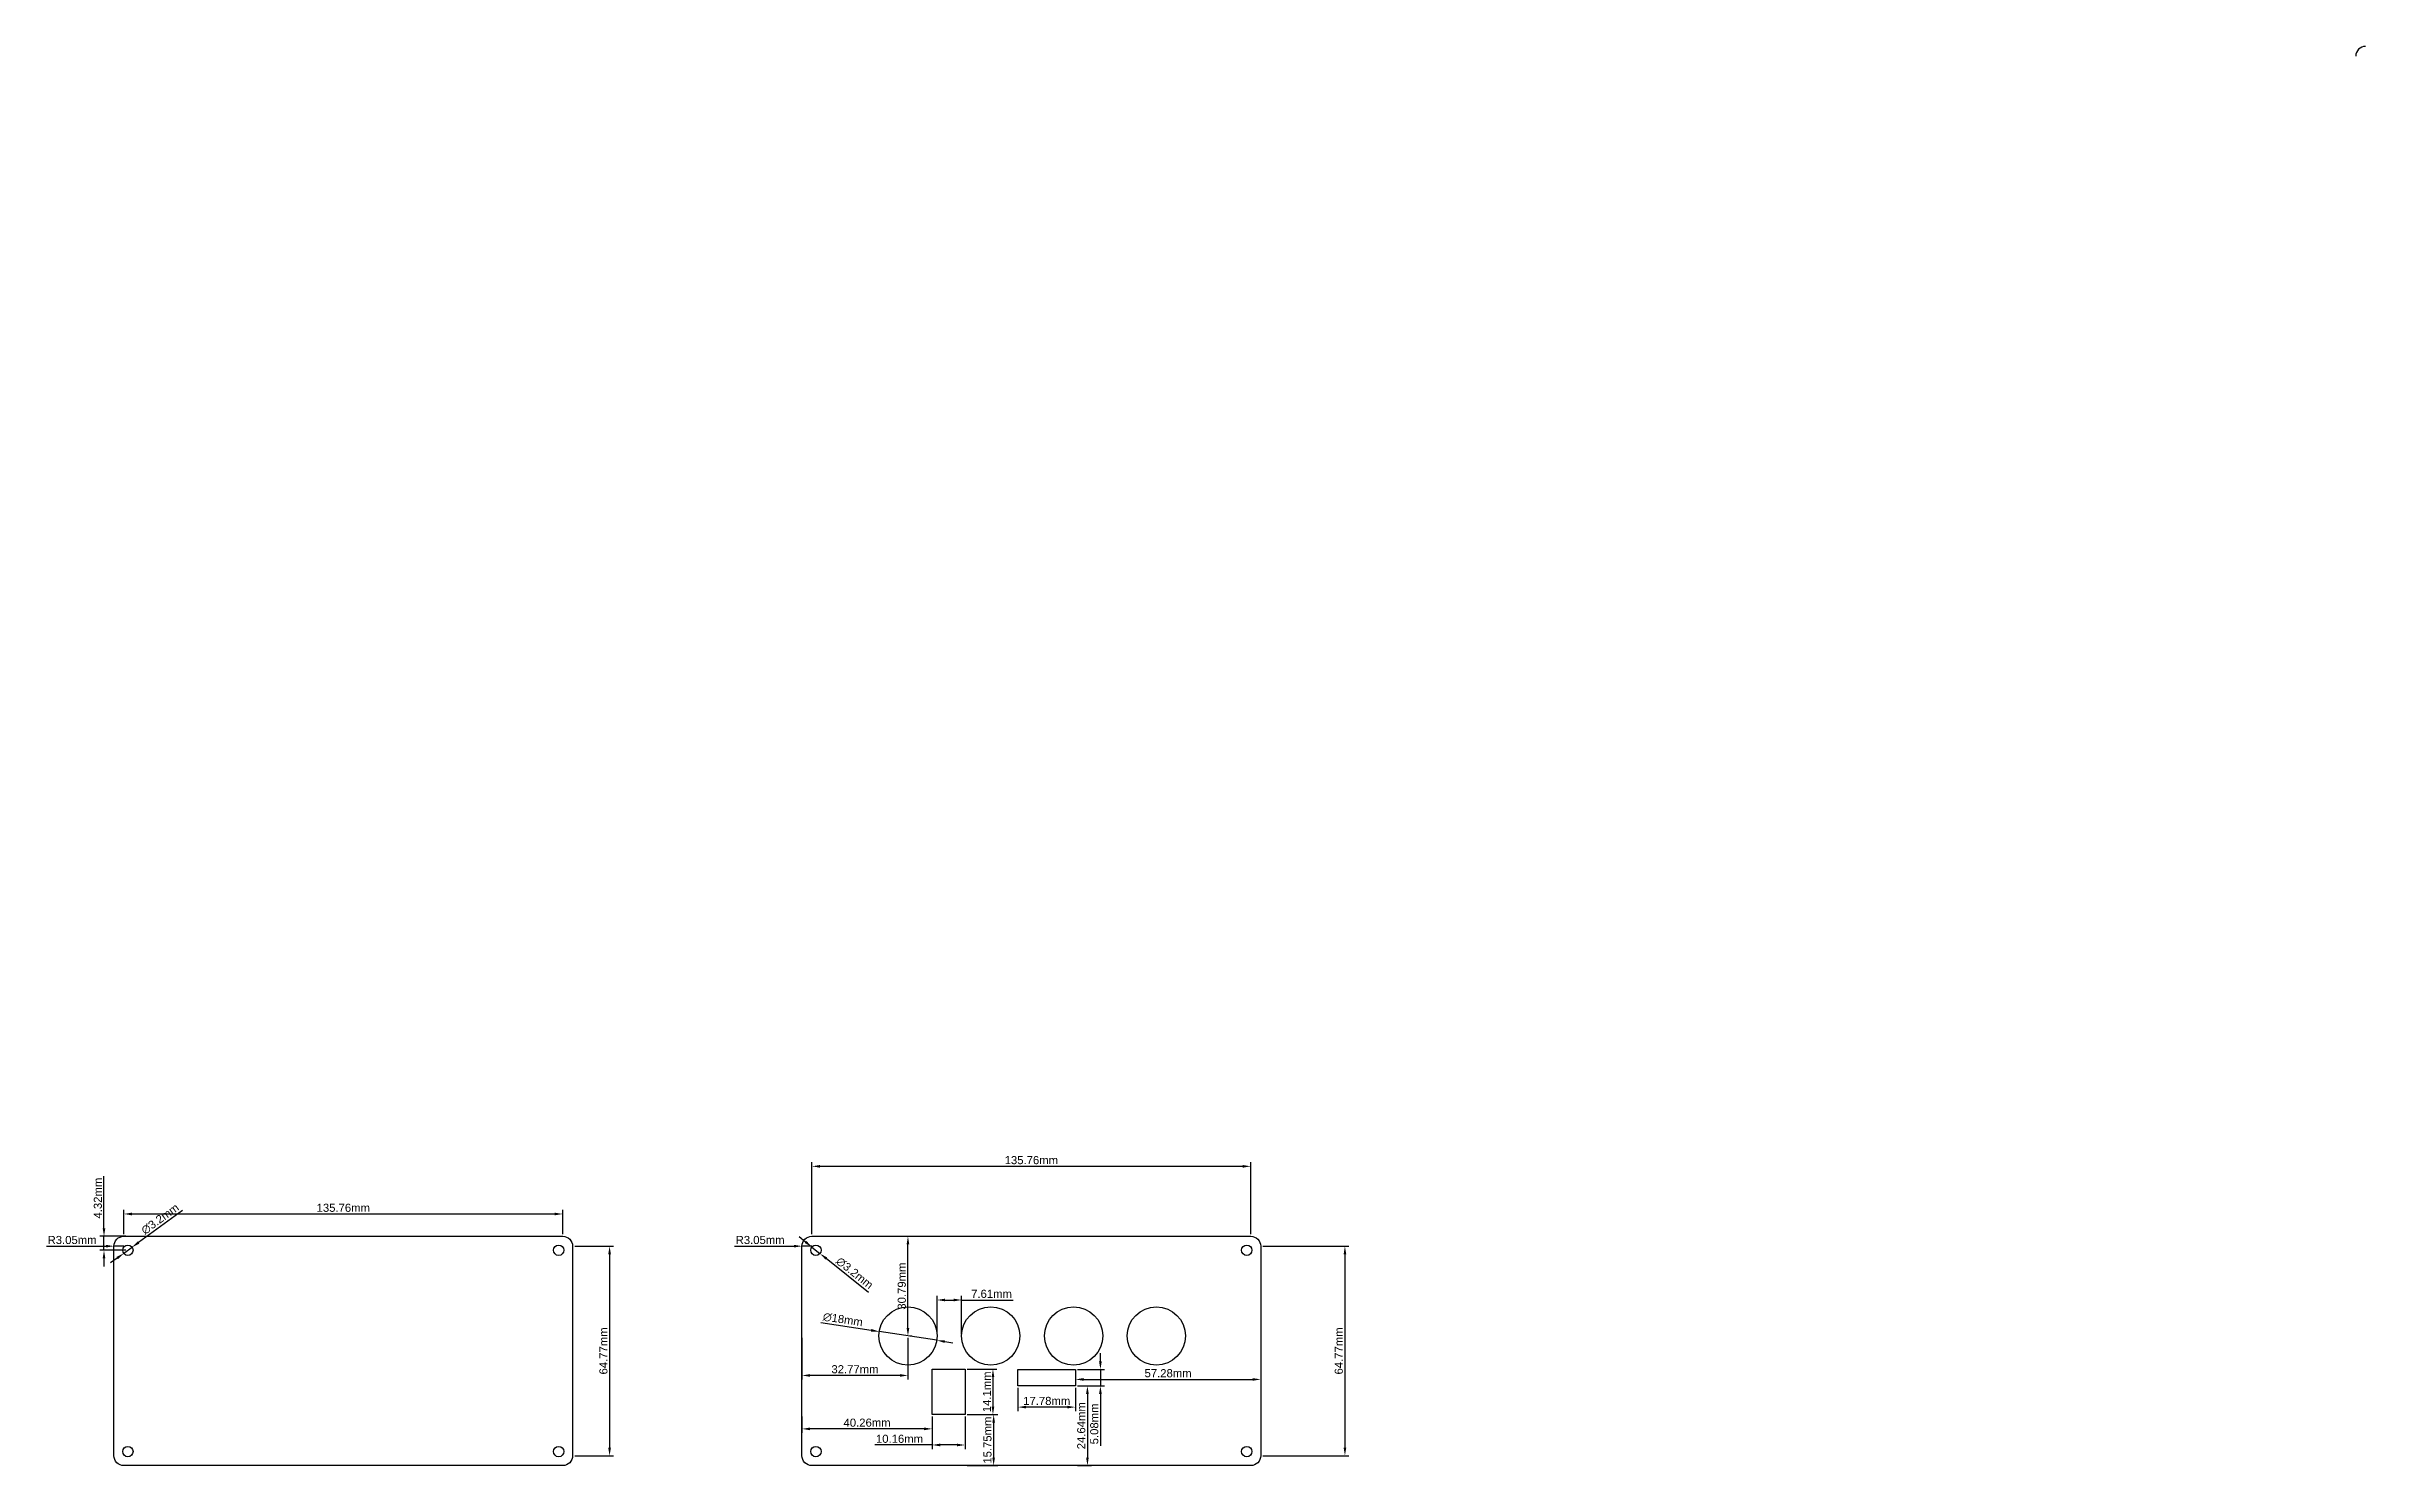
# Model space of a CAD drawing. Header units: millimetres. Extents: x 4366 to 5083, y 3559 to 3998.
import ezdxf

# ---------------------------------------------------------------- set-up
doc = ezdxf.new("R2010")
doc.units = ezdxf.units.MM
doc.styles.get("Standard").update_dxf_attribs({"font": 'arial.ttf'})
doc.dimstyles.new('ISO-25', dxfattribs={"dimtxt": 2.5, "dimasz": 2.5, "dimexe": 1.25, "dimexo": 0.625, "dimtad": 1, "dimdsep": 46, "dimtxsty": 'Standard', "dimcen": 2.5, "dimadec": 0, "dimazin": 0, "dimtfac": 1, "dimtmove": 0, "dimatfit": 3, "dimfxl": 1, "dimarcsym": 0})

# ---------------------------------------------------------------- blocks, each defined once
blk = doc.blocks.new('*D6')
at = {"color": 0, "lineweight": -2, "transparency": 16777216}
for p, q in [((4390, 3630.62), (4390, 3638.15)), ((4392.5, 3636.9), (4523.26, 3636.9)), ((4525.76, 3630.62), (4525.76, 3638.15))]:
    blk.add_line(p, q, dxfattribs=at)
at = {"color": 0, "transparency": 16777216}
for points in [[(4392.5, 3637.31), (4392.5, 3636.48), (4390, 3636.9)], [(4523.26, 3637.31), (4523.26, 3636.48), (4525.76, 3636.9)]]:
    blk.add_solid(points, dxfattribs=at)
at = {"layer": 'Defpoints', "color": 0, "transparency": 16777216}
for p in [(4525.76, 3636.9), (4390, 3630), (4525.76, 3630)]:
    blk.add_point(p, dxfattribs=at)
at = {"color": 0, "transparency": 16777216, "insert": (4457.88, 3638.8), "char_height": 2.5, "attachment_point": 5}
blk.add_mtext('135.76mm', dxfattribs=at)
blk = doc.blocks.new('*D7')
at = {"color": 0, "lineweight": -2, "transparency": 16777216}
for p, q in [((4408.16, 3637.95), (4394.59, 3628.09)), ((4387.95, 3623.27), (4385.93, 3621.8)), ((4389.98, 3624.74), (4392.56, 3626.62))]:
    blk.add_line(p, q, dxfattribs=at)
at = {"color": 0, "transparency": 16777216}
for points in [[(4387.71, 3623.61), (4388.2, 3622.94), (4389.98, 3624.74)], [(4394.34, 3628.43), (4394.83, 3627.75), (4392.56, 3626.62)]]:
    blk.add_solid(points, dxfattribs=at)
at = {"layer": 'Defpoints', "color": 0, "transparency": 16777216}
for p in [(4389.98, 3624.74), (4392.56, 3626.62)]:
    blk.add_point(p, dxfattribs=at)
at = {"color": 0, "transparency": 16777216, "insert": (4401.23, 3635.35), "char_height": 2.5, "attachment_point": 5, "rotation": 35.98821}
blk.add_mtext('∅3.2mm', dxfattribs=at)
blk = doc.blocks.new('*D9')
at = {"color": 0, "lineweight": -2, "transparency": 16777216}
for p, q in [((4366.06, 3626.95), (4384.45, 3626.95)), ((4390, 3626.95), (4386.95, 3626.95))]:
    blk.add_line(p, q, dxfattribs=at)
at = {"color": 0, "transparency": 16777216}
blk.add_solid([(4384.45, 3627.37), (4384.45, 3626.54), (4386.95, 3626.95)], dxfattribs=at)
at = {"layer": 'Defpoints', "color": 0, "transparency": 16777216}
for p in [(4386.95, 3626.95), (4390, 3626.95)]:
    blk.add_point(p, dxfattribs=at)
at = {"color": 0, "transparency": 16777216, "insert": (4374.01, 3628.85), "char_height": 2.5, "attachment_point": 5}
blk.add_mtext('R3.05mm', dxfattribs=at)
blk = doc.blocks.new('*D10')
at = {"color": 0, "lineweight": -2, "transparency": 16777216}
for p, q in [((4383.88, 3632.5), (4383.88, 3648.6)), ((4390.65, 3630), (4382.63, 3630)), ((4383.88, 3625.68), (4383.88, 3630)), ((4390.65, 3625.68), (4382.63, 3625.68)), ((4383.88, 3623.18), (4383.88, 3620.68))]:
    blk.add_line(p, q, dxfattribs=at)
at = {"color": 0, "transparency": 16777216}
for points in [[(4383.46, 3632.5), (4384.3, 3632.5), (4383.88, 3630)], [(4383.46, 3623.18), (4384.3, 3623.18), (4383.88, 3625.68)]]:
    blk.add_solid(points, dxfattribs=at)
at = {"layer": 'Defpoints', "color": 0, "transparency": 16777216}
for p in [(4383.88, 3630), (4391.27, 3630), (4391.27, 3625.68)]:
    blk.add_point(p, dxfattribs=at)
at = {"color": 0, "transparency": 16777216, "insert": (4381.98, 3641.8), "char_height": 2.5, "attachment_point": 5, "rotation": 90}
blk.add_mtext('4.32mm', dxfattribs=at)
blk = doc.blocks.new('*D11')
at = {"color": 0, "lineweight": -2, "transparency": 16777216}
for p, q in [((4529.44, 3626.95), (4541.49, 3626.95)), ((4540.24, 3624.45), (4540.24, 3564.68)), ((4529.44, 3562.18), (4541.49, 3562.18))]:
    blk.add_line(p, q, dxfattribs=at)
at = {"color": 0, "transparency": 16777216}
for points in [[(4539.82, 3624.45), (4540.66, 3624.45), (4540.24, 3626.95)], [(4539.82, 3564.68), (4540.66, 3564.68), (4540.24, 3562.18)]]:
    blk.add_solid(points, dxfattribs=at)
at = {"layer": 'Defpoints', "color": 0, "transparency": 16777216}
for p in [(4528.81, 3626.95), (4528.81, 3562.18), (4540.24, 3562.18)]:
    blk.add_point(p, dxfattribs=at)
at = {"color": 0, "transparency": 16777216, "insert": (4538.34, 3594.57), "char_height": 2.5, "attachment_point": 5, "rotation": 90}
blk.add_mtext('64.77mm', dxfattribs=at)
blk = doc.blocks.new('*U12')
blk.add_lwpolyline([(-67.882, 35.433), (67.882, 35.433, -0.4142136), (70.93, 32.385), (70.93, -32.385, -0.4142136), (67.882, -35.433), (-67.882, -35.433, -0.4142136), (-70.93, -32.385), (-70.93, 32.385, -0.4142136)], format="xyb", close=True)
for centre in [(-66.612, 31.115), (66.612, 31.115), (-66.612, -31.115), (66.612, -31.115)]:
    blk.add_circle(centre, 1.6)
blk = doc.blocks.new('*U13')
at = {"color": 0, "linetype": 'ByBlock', "lineweight": -2, "transparency": 16777216}
for p in [(0, 0), (212.79, 0)]:
    blk.add_blockref('*U12', p, dxfattribs=at)
blk = doc.blocks.new('*D14')
at = {"color": 0, "lineweight": -2, "transparency": 16777216}
for p, q in [((4742.23, 3626.95), (4768.9, 3626.95)), ((4767.65, 3624.45), (4767.65, 3564.68)), ((4742.23, 3562.18), (4768.9, 3562.18))]:
    blk.add_line(p, q, dxfattribs=at)
at = {"color": 0, "transparency": 16777216}
for points in [[(4767.24, 3624.45), (4768.07, 3624.45), (4767.65, 3626.95)], [(4767.24, 3564.68), (4768.07, 3564.68), (4767.65, 3562.18)]]:
    blk.add_solid(points, dxfattribs=at)
at = {"layer": 'Defpoints', "color": 0, "transparency": 16777216}
for p in [(4741.6, 3626.95), (4741.6, 3562.18), (4767.65, 3562.18)]:
    blk.add_point(p, dxfattribs=at)
at = {"color": 0, "transparency": 16777216, "insert": (4765.75, 3594.57), "char_height": 2.5, "attachment_point": 5, "rotation": 90}
blk.add_mtext('64.77mm', dxfattribs=at)
blk = doc.blocks.new('*D15')
at = {"color": 0, "lineweight": -2, "transparency": 16777216}
for p, q in [((4602.79, 3630.62), (4602.79, 3652.88)), ((4605.29, 3651.63), (4736.05, 3651.63)), ((4738.55, 3630.62), (4738.55, 3652.88))]:
    blk.add_line(p, q, dxfattribs=at)
at = {"color": 0, "transparency": 16777216}
for points in [[(4605.29, 3652.04), (4605.29, 3651.21), (4602.79, 3651.63)], [(4736.05, 3652.04), (4736.05, 3651.21), (4738.55, 3651.63)]]:
    blk.add_solid(points, dxfattribs=at)
at = {"layer": 'Defpoints', "color": 0, "transparency": 16777216}
for p in [(4738.55, 3651.63), (4602.79, 3630), (4738.55, 3630)]:
    blk.add_point(p, dxfattribs=at)
at = {"color": 0, "transparency": 16777216, "insert": (4670.67, 3653.53), "char_height": 2.5, "attachment_point": 5}
blk.add_mtext('135.76mm', dxfattribs=at)
blk = doc.blocks.new('*D16')
at = {"color": 0, "lineweight": -2, "transparency": 16777216}
for p, q in [((4600.86, 3628.24), (4598.91, 3629.8)), ((4602.81, 3626.68), (4605.31, 3624.68)), ((4620.36, 3612.64), (4607.26, 3623.12))]:
    blk.add_line(p, q, dxfattribs=at)
at = {"color": 0, "transparency": 16777216}
for points in [[(4601.12, 3628.57), (4600.6, 3627.92), (4602.81, 3626.68)], [(4607.52, 3623.45), (4607, 3622.8), (4605.31, 3624.68)]]:
    blk.add_solid(points, dxfattribs=at)
at = {"layer": 'Defpoints', "color": 0, "transparency": 16777216}
for p in [(4602.81, 3626.68), (4605.31, 3624.68)]:
    blk.add_point(p, dxfattribs=at)
at = {"color": 0, "transparency": 16777216, "insert": (4616.02, 3618.64), "char_height": 2.5, "attachment_point": 5, "rotation": 321.34734}
blk.add_mtext('∅3.2mm', dxfattribs=at)
blk = doc.blocks.new('*D17')
at = {"color": 0, "lineweight": -2, "transparency": 16777216}
for p, q in [((4578.85, 3626.95), (4597.24, 3626.95)), ((4602.79, 3626.95), (4599.74, 3626.95))]:
    blk.add_line(p, q, dxfattribs=at)
at = {"color": 0, "transparency": 16777216}
blk.add_solid([(4597.24, 3627.37), (4597.24, 3626.54), (4599.74, 3626.95)], dxfattribs=at)
at = {"layer": 'Defpoints', "color": 0, "transparency": 16777216}
for p in [(4599.74, 3626.95), (4602.79, 3626.95)]:
    blk.add_point(p, dxfattribs=at)
at = {"color": 0, "transparency": 16777216, "insert": (4586.8, 3628.85), "char_height": 2.5, "attachment_point": 5}
blk.add_mtext('R3.05mm', dxfattribs=at)
blk = doc.blocks.new('*D18')
at = {"color": 0, "lineweight": -2, "transparency": 16777216}
for p, q in [((4605.52, 3603.33), (4621.14, 3600.94)), ((4641.41, 3597.85), (4623.61, 3600.57)), ((4643.88, 3597.48), (4646.35, 3597.1))]:
    blk.add_line(p, q, dxfattribs=at)
at = {"color": 0, "transparency": 16777216}
for points in [[(4621.2, 3601.36), (4621.08, 3600.53), (4623.61, 3600.57)], [(4643.94, 3597.89), (4643.81, 3597.06), (4641.41, 3597.85)]]:
    blk.add_solid(points, dxfattribs=at)
at = {"layer": 'Defpoints', "color": 0, "transparency": 16777216}
for p in [(4623.61, 3600.57), (4641.41, 3597.85)]:
    blk.add_point(p, dxfattribs=at)
at = {"color": 0, "transparency": 16777216, "insert": (4612.39, 3604.27), "char_height": 2.5, "attachment_point": 5, "rotation": 351.32606}
blk.add_mtext('∅18mm', dxfattribs=at)
blk = doc.blocks.new('*D19')
at = {"color": 0, "lineweight": -2, "transparency": 16777216}
for p, q in [((4641.51, 3599.84), (4641.51, 3611.56)), ((4644.01, 3610.31), (4646.62, 3610.31)), ((4649.12, 3599.84), (4649.12, 3611.56)), ((4649.12, 3610.31), (4665.1, 3610.31))]:
    blk.add_line(p, q, dxfattribs=at)
at = {"color": 0, "transparency": 16777216}
for points in [[(4644.01, 3610.73), (4644.01, 3609.89), (4641.51, 3610.31)], [(4646.62, 3610.73), (4646.62, 3609.89), (4649.12, 3610.31)]]:
    blk.add_solid(points, dxfattribs=at)
at = {"layer": 'Defpoints', "color": 0, "transparency": 16777216}
for p in [(4649.12, 3610.31), (4641.51, 3599.21), (4649.12, 3599.21)]:
    blk.add_point(p, dxfattribs=at)
at = {"color": 0, "transparency": 16777216, "insert": (4658.36, 3612.21), "char_height": 2.5, "attachment_point": 5}
blk.add_mtext('7.61mm', dxfattribs=at)
blk = doc.blocks.new('*D20')
at = {"color": 0, "lineweight": -2, "transparency": 16777216}
for p, q in [((4599.74, 3574.26), (4599.74, 3569.23)), ((4640, 3574.26), (4640, 3569.23)), ((4637.5, 3570.48), (4602.24, 3570.48))]:
    blk.add_line(p, q, dxfattribs=at)
at = {"color": 0, "transparency": 16777216}
for points in [[(4602.24, 3570.9), (4602.24, 3570.07), (4599.74, 3570.48)], [(4637.5, 3570.9), (4637.5, 3570.07), (4640, 3570.48)]]:
    blk.add_solid(points, dxfattribs=at)
at = {"layer": 'Defpoints', "color": 0, "transparency": 16777216}
for p in [(4599.74, 3574.88), (4640, 3574.88), (4599.74, 3570.48)]:
    blk.add_point(p, dxfattribs=at)
at = {"color": 0, "transparency": 16777216, "insert": (4619.87, 3572.39), "char_height": 2.5, "attachment_point": 5}
blk.add_mtext('40.26mm', dxfattribs=at)
blk = doc.blocks.new('*D21')
at = {"color": 0, "lineweight": -2, "transparency": 16777216}
for p, q in [((4640, 3574.26), (4640, 3564.25)), ((4650.16, 3574.26), (4650.16, 3564.25)), ((4640, 3565.5), (4622.3, 3565.5)), ((4647.66, 3565.5), (4642.5, 3565.5))]:
    blk.add_line(p, q, dxfattribs=at)
at = {"color": 0, "transparency": 16777216}
for points in [[(4642.5, 3565.92), (4642.5, 3565.09), (4640, 3565.5)], [(4647.66, 3565.92), (4647.66, 3565.09), (4650.16, 3565.5)]]:
    blk.add_solid(points, dxfattribs=at)
at = {"layer": 'Defpoints', "color": 0, "transparency": 16777216}
for p in [(4640, 3574.88), (4650.16, 3574.88), (4640, 3565.5)]:
    blk.add_point(p, dxfattribs=at)
at = {"color": 0, "transparency": 16777216, "insert": (4629.9, 3567.4), "char_height": 2.5, "attachment_point": 5}
blk.add_mtext('10.16mm', dxfattribs=at)
blk = doc.blocks.new('*D22')
at = {"color": 0, "lineweight": -2, "transparency": 16777216}
for p, q in [((4650.79, 3588.98), (4660.05, 3588.98)), ((4658.8, 3586.48), (4658.8, 3577.38)), ((4650.79, 3574.88), (4660.05, 3574.88))]:
    blk.add_line(p, q, dxfattribs=at)
at = {"color": 0, "transparency": 16777216}
for points in [[(4658.39, 3586.48), (4659.22, 3586.48), (4658.8, 3588.98)], [(4658.39, 3577.38), (4659.22, 3577.38), (4658.8, 3574.88)]]:
    blk.add_solid(points, dxfattribs=at)
at = {"layer": 'Defpoints', "color": 0, "transparency": 16777216}
for p in [(4650.16, 3588.98), (4650.16, 3574.88), (4658.8, 3574.88)]:
    blk.add_point(p, dxfattribs=at)
at = {"color": 0, "transparency": 16777216, "insert": (4656.92, 3581.93), "char_height": 2.5, "attachment_point": 5, "rotation": 90}
blk.add_mtext('14.1mm', dxfattribs=at)
blk = doc.blocks.new('*D23')
at = {"color": 0, "lineweight": -2, "transparency": 16777216}
for p, q in [((4666.54, 3583.15), (4666.54, 3575.96)), ((4684.32, 3583.15), (4684.32, 3575.96)), ((4681.82, 3577.21), (4669.04, 3577.21))]:
    blk.add_line(p, q, dxfattribs=at)
at = {"color": 0, "transparency": 16777216}
for points in [[(4669.04, 3577.62), (4669.04, 3576.79), (4666.54, 3577.21)], [(4681.82, 3577.62), (4681.82, 3576.79), (4684.32, 3577.21)]]:
    blk.add_solid(points, dxfattribs=at)
at = {"layer": 'Defpoints', "color": 0, "transparency": 16777216}
for p in [(4666.54, 3583.77), (4684.32, 3583.77), (4666.54, 3577.21)]:
    blk.add_point(p, dxfattribs=at)
at = {"color": 0, "transparency": 16777216, "insert": (4675.43, 3579.11), "char_height": 2.5, "attachment_point": 5}
blk.add_mtext('17.78mm', dxfattribs=at)
blk = doc.blocks.new('*D24')
at = {"color": 0, "lineweight": -2, "transparency": 16777216}
for p, q in [((4692.04, 3591.35), (4692.04, 3593.85)), ((4684.95, 3588.85), (4693.29, 3588.85)), ((4692.04, 3588.85), (4692.04, 3583.77)), ((4684.95, 3583.77), (4693.29, 3583.77)), ((4692.04, 3581.27), (4692.04, 3565.28))]:
    blk.add_line(p, q, dxfattribs=at)
at = {"color": 0, "transparency": 16777216}
for points in [[(4691.62, 3591.35), (4692.46, 3591.35), (4692.04, 3588.85)], [(4691.62, 3581.27), (4692.46, 3581.27), (4692.04, 3583.77)]]:
    blk.add_solid(points, dxfattribs=at)
at = {"layer": 'Defpoints', "color": 0, "transparency": 16777216}
for p in [(4684.32, 3588.85), (4684.32, 3583.77), (4692.04, 3583.77)]:
    blk.add_point(p, dxfattribs=at)
at = {"color": 0, "transparency": 16777216, "insert": (4690.14, 3572.02), "char_height": 2.5, "attachment_point": 5, "rotation": 90}
blk.add_mtext('5.08mm', dxfattribs=at)
blk = doc.blocks.new('*D25')
at = {"color": 0, "lineweight": -2, "transparency": 16777216}
for p, q in [((4650.79, 3574.88), (4660.26, 3574.88)), ((4659.01, 3572.38), (4659.01, 3561.63)), ((4650.79, 3559.13), (4660.26, 3559.13))]:
    blk.add_line(p, q, dxfattribs=at)
at = {"color": 0, "transparency": 16777216}
for points in [[(4658.6, 3572.38), (4659.43, 3572.38), (4659.01, 3574.88)], [(4658.6, 3561.63), (4659.43, 3561.63), (4659.01, 3559.13)]]:
    blk.add_solid(points, dxfattribs=at)
at = {"layer": 'Defpoints', "color": 0, "transparency": 16777216}
for p in [(4650.16, 3574.88), (4650.16, 3559.13), (4659.01, 3559.13)]:
    blk.add_point(p, dxfattribs=at)
at = {"color": 0, "transparency": 16777216, "insert": (4657.11, 3567.01), "char_height": 2.5, "attachment_point": 5, "rotation": 90}
blk.add_mtext('15.75mm', dxfattribs=at)
blk = doc.blocks.new('*D26')
at = {"color": 0, "lineweight": -2, "transparency": 16777216}
for p, q in [((4684.95, 3583.77), (4689.27, 3583.77)), ((4688.02, 3581.27), (4688.02, 3561.63)), ((4684.95, 3559.13), (4689.27, 3559.13))]:
    blk.add_line(p, q, dxfattribs=at)
at = {"color": 0, "transparency": 16777216}
for points in [[(4687.6, 3581.27), (4688.43, 3581.27), (4688.02, 3583.77)], [(4687.6, 3561.63), (4688.43, 3561.63), (4688.02, 3559.13)]]:
    blk.add_solid(points, dxfattribs=at)
at = {"layer": 'Defpoints', "color": 0, "transparency": 16777216}
for p in [(4684.32, 3583.77), (4684.32, 3559.13), (4688.02, 3559.13)]:
    blk.add_point(p, dxfattribs=at)
at = {"color": 0, "transparency": 16777216, "insert": (4686.12, 3571.45), "char_height": 2.5, "attachment_point": 5, "rotation": 90}
blk.add_mtext('24.64mm', dxfattribs=at)
blk = doc.blocks.new('*D27')
at = {"color": 0, "lineweight": -2, "transparency": 16777216}
for p, q in [((4633.13, 3630), (4633.76, 3630)), ((4632.51, 3601.71), (4632.51, 3627.5)), ((4633.13, 3599.21), (4633.76, 3599.21))]:
    blk.add_line(p, q, dxfattribs=at)
at = {"color": 0, "transparency": 16777216}
for points in [[(4632.09, 3627.5), (4632.93, 3627.5), (4632.51, 3630)], [(4632.09, 3601.71), (4632.93, 3601.71), (4632.51, 3599.21)]]:
    blk.add_solid(points, dxfattribs=at)
at = {"layer": 'Defpoints', "color": 0, "transparency": 16777216}
for p in [(4632.51, 3630), (4632.51, 3630), (4632.51, 3599.21)]:
    blk.add_point(p, dxfattribs=at)
at = {"color": 0, "transparency": 16777216, "insert": (4630.61, 3614.61), "char_height": 2.5, "attachment_point": 5, "rotation": 90}
blk.add_mtext('30.79mm', dxfattribs=at)
blk = doc.blocks.new('*D28')
at = {"color": 0, "lineweight": -2, "transparency": 16777216}
for p, q in [((4599.74, 3598.59), (4599.74, 3585.75)), ((4632.51, 3598.59), (4632.51, 3585.75)), ((4630.01, 3587), (4602.24, 3587))]:
    blk.add_line(p, q, dxfattribs=at)
at = {"color": 0, "transparency": 16777216}
for points in [[(4602.24, 3587.42), (4602.24, 3586.58), (4599.74, 3587)], [(4630.01, 3587.42), (4630.01, 3586.58), (4632.51, 3587)]]:
    blk.add_solid(points, dxfattribs=at)
at = {"layer": 'Defpoints', "color": 0, "transparency": 16777216}
for p in [(4599.74, 3599.21), (4632.51, 3599.21), (4599.74, 3587)]:
    blk.add_point(p, dxfattribs=at)
at = {"color": 0, "transparency": 16777216, "insert": (4616.13, 3588.9), "char_height": 2.5, "attachment_point": 5}
blk.add_mtext('32.77mm', dxfattribs=at)
blk = doc.blocks.new('*D29')
at = {"color": 0, "lineweight": -2, "transparency": 16777216}
for p, q in [((4684.32, 3588.23), (4684.32, 3584.52)), ((4741.6, 3588.23), (4741.6, 3584.52)), ((4686.82, 3585.77), (4739.1, 3585.77))]:
    blk.add_line(p, q, dxfattribs=at)
at = {"color": 0, "transparency": 16777216}
for points in [[(4686.82, 3586.18), (4686.82, 3585.35), (4684.32, 3585.77)], [(4739.1, 3586.18), (4739.1, 3585.35), (4741.6, 3585.77)]]:
    blk.add_solid(points, dxfattribs=at)
at = {"layer": 'Defpoints', "color": 0, "transparency": 16777216}
for p in [(4684.32, 3588.85), (4741.6, 3588.85), (4741.6, 3585.77)]:
    blk.add_point(p, dxfattribs=at)
at = {"color": 0, "transparency": 16777216, "insert": (4712.96, 3587.67), "char_height": 2.5, "attachment_point": 5}
blk.add_mtext('57.28mm', dxfattribs=at)

msp = doc.modelspace()

# ---------------------------------------------------------------- linework, layer by layer
for points in [[(4640.001, 3588.979), (4650.161, 3588.979), (4650.161, 3574.882), (4640.001, 3574.882)], [(4666.544, 3588.852), (4684.324, 3588.852), (4684.324, 3583.772), (4666.544, 3583.772)]]:
    msp.add_lwpolyline(points, close=True)
for centre in [(4632.509, 3599.21), (4658.121, 3599.21), (4683.732, 3599.21), (4709.344, 3599.21)]:
    msp.add_circle(centre, 9)
msp.add_arc((5083.308, 3994.725), 3.048, 90, 180)

# ---------------------------------------------------------------- block references
msp.add_blockref('*U13', (4457.882, 3594.567))

# ---------------------------------------------------------------- dimensions: what is measured, and where the dimension line sits
for base, p1, p2, picture, middle in [((4738.554, 3651.626), (4602.79, 3630), (4738.554, 3630), '*D15', (4670.672, 3653.528)), ((4525.764, 3636.898), (4390, 3630), (4525.764, 3630), '*D6', (4457.882, 3638.8)), ((4649.121, 3610.31), (4641.509, 3599.21), (4649.121, 3599.21), '*D19', (4658.359, 3612.211)), ((4599.742, 3587.001), (4632.509, 3599.21), (4599.742, 3599.21), '*D28', (4616.126, 3588.903)), ((4741.602, 3585.766), (4684.324, 3588.852), (4741.602, 3588.852), '*D29', (4712.963, 3587.667)), ((4666.544, 3577.208), (4684.324, 3583.772), (4666.544, 3583.772), '*D23', (4675.434, 3579.109)), ((4599.742, 3570.484), (4640.001, 3574.882), (4599.742, 3574.882), '*D20', (4619.872, 3572.385)), ((4640.001, 3565.503), (4650.161, 3574.882), (4640.001, 3574.882), '*D21', (4629.9, 3567.405))]:
    dim = msp.add_linear_dim(base=base, p1=p1, p2=p2, dimstyle='ISO-25', override={"dimpost": 'mm'})
    dim.commit()
    dim.dimension.update_dxf_attribs({"geometry": picture, "text_midpoint": middle})
for base, p1, p2, picture, middle in [((4383.882, 3630), (4391.27, 3625.682), (4391.27, 3630), '*D10', (4381.979, 3641.798)), ((4632.509, 3630), (4632.509, 3599.21), (4632.509, 3630), '*D27', (4630.607, 3614.605)), ((4540.24, 3562.182), (4528.812, 3626.952), (4528.812, 3562.182), '*D11', (4538.339, 3594.567)), ((4767.654, 3562.182), (4741.602, 3626.952), (4741.602, 3562.182), '*D14', (4765.753, 3594.567)), ((4692.04, 3583.772), (4684.324, 3588.852), (4684.324, 3583.772), '*D24', (4690.139, 3572.024)), ((4658.803, 3574.882), (4650.161, 3588.979), (4650.161, 3574.882), '*D22', (4656.923, 3581.93)), ((4688.017, 3559.134), (4684.324, 3583.772), (4684.324, 3559.134), '*D26', (4686.115, 3571.453)), ((4659.013, 3559.134), (4650.161, 3574.882), (4650.161, 3559.134), '*D25', (4657.111, 3567.008))]:
    dim = msp.add_linear_dim(base=base, p1=p1, p2=p2, angle=90, dimstyle='ISO-25', override={"dimpost": 'mm'})
    dim.commit()
    dim.dimension.update_dxf_attribs({"geometry": picture, "text_midpoint": middle})
for p1, p2, picture, middle in [((4389.975, 3624.742), (4392.565, 3626.622), '*D7', (4401.227, 3635.349)), ((4602.81, 3626.681), (4605.31, 3624.683), '*D16', (4616.019, 3618.642)), ((4641.406, 3597.853), (4623.612, 3600.567), '*D18', (4612.391, 3604.273))]:
    dim = msp.add_diameter_dim_2p(p1=p1, p2=p2, dimstyle='ISO-25', override={"dimpost": 'mm'})
    dim.commit()
    dim.dimension.update_dxf_attribs({"geometry": picture, "text_midpoint": middle})
for center, mpoint, picture, middle in [((4390, 3626.952), (4386.952, 3626.952), '*D9', (4374.008, 3628.854)), ((4602.79, 3626.952), (4599.742, 3626.952), '*D17', (4586.798, 3628.854))]:
    dim = msp.add_radius_dim(center=center, mpoint=mpoint, dimstyle='ISO-25', override={"dimpost": 'mm'})
    dim.commit()
    dim.dimension.update_dxf_attribs({"geometry": picture, "text_midpoint": middle})

doc.saveas('drawing.dxf')
